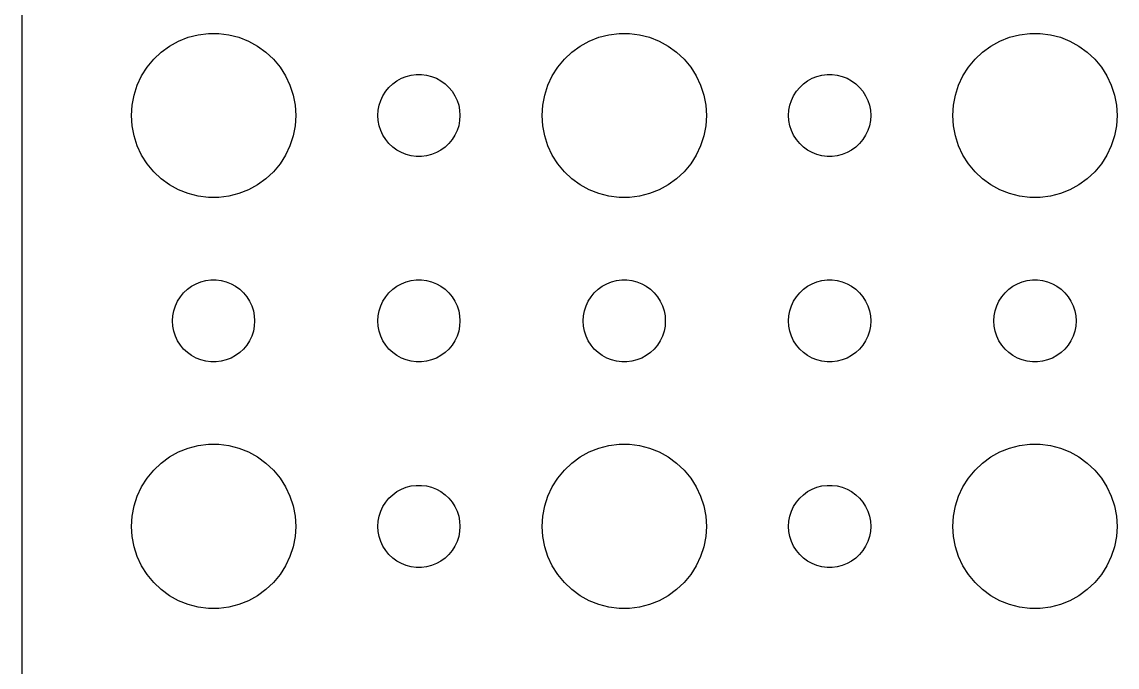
# Model space of a CAD drawing. Header units: metres. Extents: x -82 to 82, y -82 to 82.
# Drawn here: x -82 to -42, y 39.86 to 63.42 of the extents above; entities that cross this region are included whole.
import ezdxf

# ---------------------------------------------------------------- set-up
doc = ezdxf.new("R2010")
doc.units = ezdxf.units.M

msp = doc.modelspace()

# ---------------------------------------------------------------- linework, layer by layer
for p, q in [((-82, 77), (-82, -77)), ((-76.2773, 62.7145), (-75.927, 62.8532)), ((-75.927, 62.8532), (-75.5621, 62.9469)), ((-75.5621, 62.9469), (-75.1884, 62.9941)), ((-75.1884, 62.9941), (-74.8116, 62.9941)), ((-74.8116, 62.9941), (-74.4379, 62.9469)), ((-74.4379, 62.9469), (-74.073, 62.8532)), ((-74.073, 62.8532), (-73.7227, 62.7145)), ((-61.2773, 62.7145), (-60.927, 62.8532)), ((-60.927, 62.8532), (-60.5621, 62.9469)), ((-60.5621, 62.9469), (-60.1884, 62.9941)), ((-60.1884, 62.9941), (-59.8116, 62.9941)), ((-59.8116, 62.9941), (-59.4379, 62.9469)), ((-59.4379, 62.9469), (-59.0729, 62.8532)), ((-59.0729, 62.8532), (-58.7227, 62.7145)), ((-46.2773, 62.7145), (-45.927, 62.8532)), ((-45.927, 62.8532), (-45.5621, 62.9469)), ((-45.5621, 62.9469), (-45.1884, 62.9941)), ((-45.1884, 62.9941), (-44.8116, 62.9941)), ((-44.8116, 62.9941), (-44.4379, 62.9469)), ((-44.4379, 62.9469), (-44.0729, 62.8532)), ((-44.0729, 62.8532), (-43.7227, 62.7145)), ((-76.9123, 62.3115), (-76.6075, 62.533)), ((-76.6075, 62.533), (-76.2773, 62.7145)), ((-73.7227, 62.7145), (-73.3925, 62.533)), ((-73.3925, 62.533), (-73.0877, 62.3115)), ((-61.9123, 62.3115), (-61.6075, 62.533)), ((-61.6075, 62.533), (-61.2773, 62.7145)), ((-58.7227, 62.7145), (-58.3925, 62.533)), ((-58.3925, 62.533), (-58.0877, 62.3115)), ((-46.9123, 62.3115), (-46.6075, 62.533)), ((-46.6075, 62.533), (-46.2773, 62.7145)), ((-43.7227, 62.7145), (-43.3925, 62.533)), ((-43.3925, 62.533), (-43.0877, 62.3115)), ((-77.427, 61.7634), (-77.1869, 62.0536)), ((-77.1869, 62.0536), (-76.9123, 62.3115)), ((-73.0877, 62.3115), (-72.8131, 62.0536)), ((-72.8131, 62.0536), (-72.573, 61.7634)), ((-62.427, 61.7634), (-62.1869, 62.0536)), ((-62.1869, 62.0536), (-61.9123, 62.3115)), ((-58.0877, 62.3115), (-57.8131, 62.0536)), ((-57.8131, 62.0536), (-57.5729, 61.7634)), ((-47.427, 61.7634), (-47.1869, 62.0536)), ((-47.1869, 62.0536), (-46.9123, 62.3115)), ((-43.0877, 62.3115), (-42.8131, 62.0536)), ((-42.8131, 62.0536), (-42.5729, 61.7634)), ((-77.6289, 61.4453), (-77.427, 61.7634)), ((-72.573, 61.7634), (-72.3711, 61.4453)), ((-62.6289, 61.4453), (-62.427, 61.7634)), ((-57.5729, 61.7634), (-57.3711, 61.4453)), ((-47.6289, 61.4453), (-47.427, 61.7634)), ((-42.5729, 61.7634), (-42.3711, 61.4453)), ((-77.7893, 61.1044), (-77.6289, 61.4453)), ((-72.3711, 61.4453), (-72.2107, 61.1044)), ((-68.4561, 61.1558), (-68.3037, 61.2665)), ((-68.3037, 61.2665), (-68.1387, 61.3572)), ((-68.1387, 61.3572), (-67.9635, 61.4266)), ((-67.9635, 61.4266), (-67.7811, 61.4734)), ((-67.7811, 61.4734), (-67.5942, 61.497)), ((-67.5942, 61.497), (-67.4058, 61.497)), ((-67.4058, 61.497), (-67.2189, 61.4734)), ((-67.2189, 61.4734), (-67.0365, 61.4266)), ((-67.0365, 61.4266), (-66.8613, 61.3572)), ((-66.8613, 61.3572), (-66.6963, 61.2665)), ((-66.6963, 61.2665), (-66.5439, 61.1558)), ((-62.7893, 61.1044), (-62.6289, 61.4453)), ((-57.3711, 61.4453), (-57.2107, 61.1044)), ((-53.4561, 61.1558), (-53.3037, 61.2665)), ((-53.3037, 61.2665), (-53.1387, 61.3572)), ((-53.1387, 61.3572), (-52.9635, 61.4266)), ((-52.9635, 61.4266), (-52.7811, 61.4734)), ((-52.7811, 61.4734), (-52.5942, 61.497)), ((-52.5942, 61.497), (-52.4058, 61.497)), ((-52.4058, 61.497), (-52.2189, 61.4734)), ((-52.2189, 61.4734), (-52.0365, 61.4266)), ((-52.0365, 61.4266), (-51.8613, 61.3572)), ((-51.8613, 61.3572), (-51.6963, 61.2665)), ((-51.6963, 61.2665), (-51.5439, 61.1558)), ((-47.7893, 61.1044), (-47.6289, 61.4453)), ((-42.3711, 61.4453), (-42.2107, 61.1044)), ((-77.9057, 60.7461), (-77.7893, 61.1044)), ((-72.2107, 61.1044), (-72.0943, 60.7461)), ((-68.8145, 60.7226), (-68.7135, 60.8817)), ((-68.7135, 60.8817), (-68.5934, 61.0268)), ((-68.5934, 61.0268), (-68.4561, 61.1558)), ((-66.5439, 61.1558), (-66.4065, 61.0268)), ((-66.4065, 61.0268), (-66.2865, 60.8817)), ((-66.2865, 60.8817), (-66.1855, 60.7226)), ((-62.9057, 60.7461), (-62.7893, 61.1044)), ((-57.2107, 61.1044), (-57.0942, 60.7461)), ((-53.8145, 60.7226), (-53.7135, 60.8817)), ((-53.7135, 60.8817), (-53.5934, 61.0268)), ((-53.5934, 61.0268), (-53.4561, 61.1558)), ((-51.5439, 61.1558), (-51.4065, 61.0268)), ((-51.4065, 61.0268), (-51.2865, 60.8817)), ((-51.2865, 60.8817), (-51.1855, 60.7226)), ((-47.9057, 60.7461), (-47.7893, 61.1044)), ((-42.2107, 61.1044), (-42.0942, 60.7461)), ((-77.9763, 60.376), (-77.9057, 60.7461)), ((-72.0943, 60.7461), (-72.0237, 60.376)), ((-68.9529, 60.373), (-68.8947, 60.5522)), ((-68.8947, 60.5522), (-68.8145, 60.7226)), ((-66.1855, 60.7226), (-66.1053, 60.5522)), ((-66.1053, 60.5522), (-66.0471, 60.373)), ((-62.9763, 60.376), (-62.9057, 60.7461)), ((-57.0942, 60.7461), (-57.0237, 60.376)), ((-53.9529, 60.373), (-53.8947, 60.5522)), ((-53.8947, 60.5522), (-53.8145, 60.7226)), ((-51.1855, 60.7226), (-51.1053, 60.5522)), ((-51.1053, 60.5522), (-51.0471, 60.373)), ((-47.9763, 60.376), (-47.9057, 60.7461)), ((-42.0942, 60.7461), (-42.0237, 60.376)), ((-78, 60), (-77.9763, 60.376)), ((-77.9763, 59.624), (-78, 60)), ((-72.0237, 60.376), (-72, 60)), ((-72, 60), (-72.0237, 59.624)), ((-69, 60), (-68.9882, 60.188)), ((-68.9882, 59.812), (-69, 60)), ((-68.9882, 60.188), (-68.9529, 60.373)), ((-66.0471, 60.373), (-66.0118, 60.188)), ((-66.0118, 60.188), (-66, 60)), ((-66, 60), (-66.0118, 59.812)), ((-63, 60), (-62.9763, 60.376)), ((-62.9763, 59.624), (-63, 60)), ((-57.0237, 60.376), (-57, 60)), ((-57, 60), (-57.0237, 59.624)), ((-54, 60), (-53.9882, 60.188)), ((-53.9882, 59.812), (-54, 60)), ((-53.9882, 60.188), (-53.9529, 60.373)), ((-51.0471, 60.373), (-51.0118, 60.188)), ((-51.0118, 60.188), (-51, 60)), ((-51, 60), (-51.0118, 59.812)), ((-48, 60), (-47.9763, 60.376)), ((-47.9763, 59.624), (-48, 60)), ((-42.0237, 60.376), (-42, 60)), ((-42, 60), (-42.0237, 59.624)), ((-77.9057, 59.2539), (-77.9763, 59.624)), ((-72.0237, 59.624), (-72.0943, 59.2539)), ((-68.9529, 59.627), (-68.9882, 59.812)), ((-68.8947, 59.4478), (-68.9529, 59.627)), ((-66.0471, 59.627), (-66.1053, 59.4478)), ((-66.0118, 59.812), (-66.0471, 59.627)), ((-62.9057, 59.2539), (-62.9763, 59.624)), ((-57.0237, 59.624), (-57.0942, 59.2539)), ((-53.9529, 59.627), (-53.9882, 59.812)), ((-53.8947, 59.4478), (-53.9529, 59.627)), ((-51.0471, 59.627), (-51.1053, 59.4478)), ((-51.0118, 59.812), (-51.0471, 59.627)), ((-47.9057, 59.2539), (-47.9763, 59.624)), ((-42.0237, 59.624), (-42.0942, 59.2539)), ((-77.7893, 58.8956), (-77.9057, 59.2539)), ((-72.0943, 59.2539), (-72.2107, 58.8956)), ((-68.8145, 59.2774), (-68.8947, 59.4478)), ((-68.7135, 59.1183), (-68.8145, 59.2774)), ((-66.1855, 59.2774), (-66.2865, 59.1183)), ((-66.1053, 59.4478), (-66.1855, 59.2774)), ((-62.7893, 58.8956), (-62.9057, 59.2539)), ((-57.0942, 59.2539), (-57.2107, 58.8956)), ((-53.8145, 59.2774), (-53.8947, 59.4478)), ((-53.7135, 59.1183), (-53.8145, 59.2774)), ((-51.1855, 59.2774), (-51.2865, 59.1183)), ((-51.1053, 59.4478), (-51.1855, 59.2774)), ((-47.7893, 58.8956), (-47.9057, 59.2539)), ((-42.0942, 59.2539), (-42.2107, 58.8956)), ((-77.6289, 58.5547), (-77.7893, 58.8956)), ((-72.2107, 58.8956), (-72.3711, 58.5547)), ((-68.5934, 58.9732), (-68.7135, 59.1183)), ((-68.4561, 58.8442), (-68.5934, 58.9732)), ((-68.3037, 58.7335), (-68.4561, 58.8442)), ((-66.5439, 58.8442), (-66.6963, 58.7335)), ((-66.4065, 58.9732), (-66.5439, 58.8442)), ((-66.2865, 59.1183), (-66.4065, 58.9732)), ((-62.6289, 58.5547), (-62.7893, 58.8956)), ((-57.2107, 58.8956), (-57.3711, 58.5547)), ((-53.5934, 58.9732), (-53.7135, 59.1183)), ((-53.4561, 58.8442), (-53.5934, 58.9732)), ((-53.3037, 58.7335), (-53.4561, 58.8442)), ((-51.5439, 58.8442), (-51.6963, 58.7335)), ((-51.4065, 58.9732), (-51.5439, 58.8442)), ((-51.2865, 59.1183), (-51.4065, 58.9732)), ((-47.6289, 58.5547), (-47.7893, 58.8956)), ((-42.2107, 58.8956), (-42.3711, 58.5547)), ((-77.427, 58.2366), (-77.6289, 58.5547)), ((-72.3711, 58.5547), (-72.573, 58.2366)), ((-68.1387, 58.6428), (-68.3037, 58.7335)), ((-67.9635, 58.5734), (-68.1387, 58.6428)), ((-67.7811, 58.5266), (-67.9635, 58.5734)), ((-67.5942, 58.503), (-67.7811, 58.5266)), ((-67.4058, 58.503), (-67.5942, 58.503)), ((-67.2189, 58.5266), (-67.4058, 58.503)), ((-67.0365, 58.5734), (-67.2189, 58.5266)), ((-66.8613, 58.6428), (-67.0365, 58.5734)), ((-66.6963, 58.7335), (-66.8613, 58.6428)), ((-62.427, 58.2366), (-62.6289, 58.5547)), ((-57.3711, 58.5547), (-57.5729, 58.2366)), ((-53.1387, 58.6428), (-53.3037, 58.7335)), ((-52.9635, 58.5734), (-53.1387, 58.6428)), ((-52.7811, 58.5266), (-52.9635, 58.5734)), ((-52.5942, 58.503), (-52.7811, 58.5266)), ((-52.4058, 58.503), (-52.5942, 58.503)), ((-52.2189, 58.5266), (-52.4058, 58.503)), ((-52.0365, 58.5734), (-52.2189, 58.5266)), ((-51.8613, 58.6428), (-52.0365, 58.5734)), ((-51.6963, 58.7335), (-51.8613, 58.6428)), ((-47.427, 58.2366), (-47.6289, 58.5547)), ((-42.3711, 58.5547), (-42.5729, 58.2366)), ((-77.1869, 57.9464), (-77.427, 58.2366)), ((-72.573, 58.2366), (-72.8131, 57.9464)), ((-62.1869, 57.9464), (-62.427, 58.2366)), ((-57.5729, 58.2366), (-57.8131, 57.9464)), ((-47.1869, 57.9464), (-47.427, 58.2366)), ((-42.5729, 58.2366), (-42.8131, 57.9464)), ((-76.9123, 57.6885), (-77.1869, 57.9464)), ((-76.6075, 57.467), (-76.9123, 57.6885)), ((-73.0877, 57.6885), (-73.3925, 57.467)), ((-72.8131, 57.9464), (-73.0877, 57.6885)), ((-61.9123, 57.6885), (-62.1869, 57.9464)), ((-61.6075, 57.467), (-61.9123, 57.6885)), ((-58.0877, 57.6885), (-58.3925, 57.467)), ((-57.8131, 57.9464), (-58.0877, 57.6885)), ((-46.9123, 57.6885), (-47.1869, 57.9464)), ((-46.6075, 57.467), (-46.9123, 57.6885)), ((-43.0877, 57.6885), (-43.3925, 57.467)), ((-42.8131, 57.9464), (-43.0877, 57.6885)), ((-76.2773, 57.2855), (-76.6075, 57.467)), ((-75.927, 57.1468), (-76.2773, 57.2855)), ((-73.7227, 57.2855), (-74.073, 57.1468)), ((-73.3925, 57.467), (-73.7227, 57.2855)), ((-61.2773, 57.2855), (-61.6075, 57.467)), ((-60.927, 57.1468), (-61.2773, 57.2855)), ((-58.7227, 57.2855), (-59.0729, 57.1468)), ((-58.3925, 57.467), (-58.7227, 57.2855)), ((-46.2773, 57.2855), (-46.6075, 57.467)), ((-45.927, 57.1468), (-46.2773, 57.2855)), ((-43.7227, 57.2855), (-44.0729, 57.1468)), ((-43.3925, 57.467), (-43.7227, 57.2855)), ((-75.5621, 57.0531), (-75.927, 57.1468)), ((-75.1884, 57.0059), (-75.5621, 57.0531)), ((-74.8116, 57.0059), (-75.1884, 57.0059)), ((-74.4379, 57.0531), (-74.8116, 57.0059)), ((-74.073, 57.1468), (-74.4379, 57.0531)), ((-60.5621, 57.0531), (-60.927, 57.1468)), ((-60.1884, 57.0059), (-60.5621, 57.0531)), ((-59.8116, 57.0059), (-60.1884, 57.0059)), ((-59.4379, 57.0531), (-59.8116, 57.0059)), ((-59.0729, 57.1468), (-59.4379, 57.0531)), ((-45.5621, 57.0531), (-45.927, 57.1468)), ((-45.1884, 57.0059), (-45.5621, 57.0531)), ((-44.8116, 57.0059), (-45.1884, 57.0059)), ((-44.4379, 57.0531), (-44.8116, 57.0059)), ((-44.0729, 57.1468), (-44.4379, 57.0531)), ((-76.0934, 53.5268), (-75.9561, 53.6558)), ((-75.9561, 53.6558), (-75.8037, 53.7665)), ((-75.8037, 53.7665), (-75.6387, 53.8572)), ((-75.6387, 53.8572), (-75.4635, 53.9266)), ((-75.4635, 53.9266), (-75.2811, 53.9734)), ((-75.2811, 53.9734), (-75.0942, 53.997)), ((-75.0942, 53.997), (-74.9058, 53.997)), ((-74.9058, 53.997), (-74.7189, 53.9734)), ((-74.7189, 53.9734), (-74.5365, 53.9266)), ((-74.5365, 53.9266), (-74.3613, 53.8572)), ((-74.3613, 53.8572), (-74.1963, 53.7665)), ((-74.1963, 53.7665), (-74.0439, 53.6558)), ((-74.0439, 53.6558), (-73.9065, 53.5268)), ((-68.5934, 53.5268), (-68.4561, 53.6558)), ((-68.4561, 53.6558), (-68.3037, 53.7665)), ((-68.3037, 53.7665), (-68.1387, 53.8572)), ((-68.1387, 53.8572), (-67.9635, 53.9266)), ((-67.9635, 53.9266), (-67.7811, 53.9734)), ((-67.7811, 53.9734), (-67.5942, 53.997)), ((-67.5942, 53.997), (-67.4058, 53.997)), ((-67.4058, 53.997), (-67.2189, 53.9734)), ((-67.2189, 53.9734), (-67.0365, 53.9266)), ((-67.0365, 53.9266), (-66.8613, 53.8572)), ((-66.8613, 53.8572), (-66.6963, 53.7665)), ((-66.6963, 53.7665), (-66.5439, 53.6558)), ((-66.5439, 53.6558), (-66.4065, 53.5268)), ((-61.0934, 53.5268), (-60.9561, 53.6558)), ((-60.9561, 53.6558), (-60.8037, 53.7665)), ((-60.8037, 53.7665), (-60.6387, 53.8572)), ((-60.6387, 53.8572), (-60.4635, 53.9266)), ((-60.4635, 53.9266), (-60.2811, 53.9734)), ((-60.2811, 53.9734), (-60.0942, 53.997)), ((-60.0942, 53.997), (-59.9058, 53.997)), ((-59.9058, 53.997), (-59.7189, 53.9734)), ((-59.7189, 53.9734), (-59.5365, 53.9266)), ((-59.5365, 53.9266), (-59.3613, 53.8572)), ((-59.3613, 53.8572), (-59.1963, 53.7665)), ((-59.1963, 53.7665), (-59.0439, 53.6558)), ((-59.0439, 53.6558), (-58.9065, 53.5268)), ((-53.5934, 53.5268), (-53.4561, 53.6558)), ((-53.4561, 53.6558), (-53.3037, 53.7665)), ((-53.3037, 53.7665), (-53.1387, 53.8572)), ((-53.1387, 53.8572), (-52.9635, 53.9266)), ((-52.9635, 53.9266), (-52.7811, 53.9734)), ((-52.7811, 53.9734), (-52.5942, 53.997)), ((-52.5942, 53.997), (-52.4058, 53.997)), ((-52.4058, 53.997), (-52.2189, 53.9734)), ((-52.2189, 53.9734), (-52.0365, 53.9266)), ((-52.0365, 53.9266), (-51.8613, 53.8572)), ((-51.8613, 53.8572), (-51.6963, 53.7665)), ((-51.6963, 53.7665), (-51.5439, 53.6558)), ((-51.5439, 53.6558), (-51.4065, 53.5268)), ((-46.0934, 53.5268), (-45.9561, 53.6558)), ((-45.9561, 53.6558), (-45.8037, 53.7665)), ((-45.8037, 53.7665), (-45.6387, 53.8572)), ((-45.6387, 53.8572), (-45.4635, 53.9266)), ((-45.4635, 53.9266), (-45.2811, 53.9734)), ((-45.2811, 53.9734), (-45.0942, 53.997)), ((-45.0942, 53.997), (-44.9058, 53.997)), ((-44.9058, 53.997), (-44.7189, 53.9734)), ((-44.7189, 53.9734), (-44.5365, 53.9266)), ((-44.5365, 53.9266), (-44.3613, 53.8572)), ((-44.3613, 53.8572), (-44.1963, 53.7665)), ((-44.1963, 53.7665), (-44.0439, 53.6558)), ((-44.0439, 53.6558), (-43.9065, 53.5268)), ((-76.3947, 53.0522), (-76.3145, 53.2226)), ((-76.3145, 53.2226), (-76.2135, 53.3817)), ((-76.2135, 53.3817), (-76.0934, 53.5268)), ((-73.9065, 53.5268), (-73.7865, 53.3817)), ((-73.7865, 53.3817), (-73.6855, 53.2226)), ((-73.6855, 53.2226), (-73.6053, 53.0522)), ((-68.8947, 53.0522), (-68.8145, 53.2226)), ((-68.8145, 53.2226), (-68.7135, 53.3817)), ((-68.7135, 53.3817), (-68.5934, 53.5268)), ((-66.4065, 53.5268), (-66.2865, 53.3817)), ((-66.2865, 53.3817), (-66.1855, 53.2226)), ((-66.1855, 53.2226), (-66.1053, 53.0522)), ((-61.3947, 53.0522), (-61.3145, 53.2226)), ((-61.3145, 53.2226), (-61.2135, 53.3817)), ((-61.2135, 53.3817), (-61.0934, 53.5268)), ((-58.9065, 53.5268), (-58.7865, 53.3817)), ((-58.7865, 53.3817), (-58.6855, 53.2226)), ((-58.6855, 53.2226), (-58.6053, 53.0522)), ((-53.8947, 53.0522), (-53.8145, 53.2226)), ((-53.8145, 53.2226), (-53.7135, 53.3817)), ((-53.7135, 53.3817), (-53.5934, 53.5268)), ((-51.4065, 53.5268), (-51.2865, 53.3817)), ((-51.2865, 53.3817), (-51.1855, 53.2226)), ((-51.1855, 53.2226), (-51.1053, 53.0522)), ((-46.3947, 53.0522), (-46.3145, 53.2226)), ((-46.3145, 53.2226), (-46.2135, 53.3817)), ((-46.2135, 53.3817), (-46.0934, 53.5268)), ((-43.9065, 53.5268), (-43.7865, 53.3817)), ((-43.7865, 53.3817), (-43.6855, 53.2226)), ((-43.6855, 53.2226), (-43.6053, 53.0522)), ((-76.4882, 52.688), (-76.4529, 52.873)), ((-76.4529, 52.873), (-76.3947, 53.0522)), ((-73.6053, 53.0522), (-73.5471, 52.873)), ((-73.5471, 52.873), (-73.5118, 52.688)), ((-68.9882, 52.688), (-68.9529, 52.873)), ((-68.9529, 52.873), (-68.8947, 53.0522)), ((-66.1053, 53.0522), (-66.0471, 52.873)), ((-66.0471, 52.873), (-66.0118, 52.688)), ((-61.4882, 52.688), (-61.4529, 52.873)), ((-61.4529, 52.873), (-61.3947, 53.0522)), ((-58.6053, 53.0522), (-58.5471, 52.873)), ((-58.5471, 52.873), (-58.5118, 52.688)), ((-53.9882, 52.688), (-53.9529, 52.873)), ((-53.9529, 52.873), (-53.8947, 53.0522)), ((-51.1053, 53.0522), (-51.0471, 52.873)), ((-51.0471, 52.873), (-51.0118, 52.688)), ((-46.4882, 52.688), (-46.4529, 52.873)), ((-46.4529, 52.873), (-46.3947, 53.0522)), ((-43.6053, 53.0522), (-43.5471, 52.873)), ((-43.5471, 52.873), (-43.5118, 52.688)), ((-76.5, 52.5), (-76.4882, 52.688)), ((-76.4882, 52.312), (-76.5, 52.5)), ((-73.5118, 52.688), (-73.5, 52.5)), ((-73.5, 52.5), (-73.5118, 52.312)), ((-69, 52.5), (-68.9882, 52.688)), ((-68.9882, 52.312), (-69, 52.5)), ((-66.0118, 52.688), (-66, 52.5)), ((-66, 52.5), (-66.0118, 52.312)), ((-61.5, 52.5), (-61.4882, 52.688)), ((-61.4882, 52.312), (-61.5, 52.5)), ((-58.5118, 52.688), (-58.5, 52.5)), ((-58.5, 52.5), (-58.5118, 52.312)), ((-54, 52.5), (-53.9882, 52.688)), ((-53.9882, 52.312), (-54, 52.5)), ((-51.0118, 52.688), (-51, 52.5)), ((-51, 52.5), (-51.0118, 52.312)), ((-46.5, 52.5), (-46.4882, 52.688)), ((-46.4882, 52.312), (-46.5, 52.5)), ((-43.5118, 52.688), (-43.5, 52.5)), ((-43.5, 52.5), (-43.5118, 52.312)), ((-76.4529, 52.127), (-76.4882, 52.312)), ((-76.3947, 51.9478), (-76.4529, 52.127)), ((-73.5471, 52.127), (-73.6053, 51.9478)), ((-73.5118, 52.312), (-73.5471, 52.127)), ((-68.9529, 52.127), (-68.9882, 52.312)), ((-68.8947, 51.9478), (-68.9529, 52.127)), ((-66.0471, 52.127), (-66.1053, 51.9478)), ((-66.0118, 52.312), (-66.0471, 52.127)), ((-61.4529, 52.127), (-61.4882, 52.312)), ((-61.3947, 51.9478), (-61.4529, 52.127)), ((-58.5471, 52.127), (-58.6053, 51.9478)), ((-58.5118, 52.312), (-58.5471, 52.127)), ((-53.9529, 52.127), (-53.9882, 52.312)), ((-53.8947, 51.9478), (-53.9529, 52.127)), ((-51.0471, 52.127), (-51.1053, 51.9478)), ((-51.0118, 52.312), (-51.0471, 52.127)), ((-46.4529, 52.127), (-46.4882, 52.312)), ((-46.3947, 51.9478), (-46.4529, 52.127)), ((-43.5471, 52.127), (-43.6053, 51.9478)), ((-43.5118, 52.312), (-43.5471, 52.127)), ((-76.3145, 51.7774), (-76.3947, 51.9478)), ((-76.2135, 51.6183), (-76.3145, 51.7774)), ((-76.0934, 51.4732), (-76.2135, 51.6183)), ((-73.7865, 51.6183), (-73.9065, 51.4732)), ((-73.6855, 51.7774), (-73.7865, 51.6183)), ((-73.6053, 51.9478), (-73.6855, 51.7774)), ((-68.8145, 51.7774), (-68.8947, 51.9478)), ((-68.7135, 51.6183), (-68.8145, 51.7774)), ((-68.5934, 51.4732), (-68.7135, 51.6183)), ((-66.2865, 51.6183), (-66.4065, 51.4732)), ((-66.1855, 51.7774), (-66.2865, 51.6183)), ((-66.1053, 51.9478), (-66.1855, 51.7774)), ((-61.3145, 51.7774), (-61.3947, 51.9478)), ((-61.2135, 51.6183), (-61.3145, 51.7774)), ((-61.0934, 51.4732), (-61.2135, 51.6183)), ((-58.7865, 51.6183), (-58.9065, 51.4732)), ((-58.6855, 51.7774), (-58.7865, 51.6183)), ((-58.6053, 51.9478), (-58.6855, 51.7774)), ((-53.8145, 51.7774), (-53.8947, 51.9478)), ((-53.7135, 51.6183), (-53.8145, 51.7774)), ((-53.5934, 51.4732), (-53.7135, 51.6183)), ((-51.2865, 51.6183), (-51.4065, 51.4732)), ((-51.1855, 51.7774), (-51.2865, 51.6183)), ((-51.1053, 51.9478), (-51.1855, 51.7774)), ((-46.3145, 51.7774), (-46.3947, 51.9478)), ((-46.2135, 51.6183), (-46.3145, 51.7774)), ((-46.0934, 51.4732), (-46.2135, 51.6183)), ((-43.7865, 51.6183), (-43.9065, 51.4732)), ((-43.6855, 51.7774), (-43.7865, 51.6183)), ((-43.6053, 51.9478), (-43.6855, 51.7774)), ((-75.9561, 51.3442), (-76.0934, 51.4732)), ((-75.8037, 51.2335), (-75.9561, 51.3442)), ((-75.6387, 51.1428), (-75.8037, 51.2335)), ((-74.1963, 51.2335), (-74.3613, 51.1428)), ((-74.0439, 51.3442), (-74.1963, 51.2335)), ((-73.9065, 51.4732), (-74.0439, 51.3442)), ((-68.4561, 51.3442), (-68.5934, 51.4732)), ((-68.3037, 51.2335), (-68.4561, 51.3442)), ((-68.1387, 51.1428), (-68.3037, 51.2335)), ((-66.6963, 51.2335), (-66.8613, 51.1428)), ((-66.5439, 51.3442), (-66.6963, 51.2335)), ((-66.4065, 51.4732), (-66.5439, 51.3442)), ((-60.9561, 51.3442), (-61.0934, 51.4732)), ((-60.8037, 51.2335), (-60.9561, 51.3442)), ((-60.6387, 51.1428), (-60.8037, 51.2335)), ((-59.1963, 51.2335), (-59.3613, 51.1428)), ((-59.0439, 51.3442), (-59.1963, 51.2335)), ((-58.9065, 51.4732), (-59.0439, 51.3442)), ((-53.4561, 51.3442), (-53.5934, 51.4732)), ((-53.3037, 51.2335), (-53.4561, 51.3442)), ((-53.1387, 51.1428), (-53.3037, 51.2335)), ((-51.6963, 51.2335), (-51.8613, 51.1428)), ((-51.5439, 51.3442), (-51.6963, 51.2335)), ((-51.4065, 51.4732), (-51.5439, 51.3442)), ((-45.9561, 51.3442), (-46.0934, 51.4732)), ((-45.8037, 51.2335), (-45.9561, 51.3442)), ((-45.6387, 51.1428), (-45.8037, 51.2335)), ((-44.1963, 51.2335), (-44.3613, 51.1428)), ((-44.0439, 51.3442), (-44.1963, 51.2335)), ((-43.9065, 51.4732), (-44.0439, 51.3442)), ((-75.4635, 51.0734), (-75.6387, 51.1428)), ((-75.2811, 51.0266), (-75.4635, 51.0734)), ((-75.0942, 51.003), (-75.2811, 51.0266)), ((-74.9058, 51.003), (-75.0942, 51.003)), ((-74.7189, 51.0266), (-74.9058, 51.003)), ((-74.5365, 51.0734), (-74.7189, 51.0266)), ((-74.3613, 51.1428), (-74.5365, 51.0734)), ((-67.9635, 51.0734), (-68.1387, 51.1428)), ((-67.7811, 51.0266), (-67.9635, 51.0734)), ((-67.5942, 51.003), (-67.7811, 51.0266)), ((-67.4058, 51.003), (-67.5942, 51.003)), ((-67.2189, 51.0266), (-67.4058, 51.003)), ((-67.0365, 51.0734), (-67.2189, 51.0266)), ((-66.8613, 51.1428), (-67.0365, 51.0734)), ((-60.4635, 51.0734), (-60.6387, 51.1428)), ((-60.2811, 51.0266), (-60.4635, 51.0734)), ((-60.0942, 51.003), (-60.2811, 51.0266)), ((-59.9058, 51.003), (-60.0942, 51.003)), ((-59.7189, 51.0266), (-59.9058, 51.003)), ((-59.5365, 51.0734), (-59.7189, 51.0266)), ((-59.3613, 51.1428), (-59.5365, 51.0734)), ((-52.9635, 51.0734), (-53.1387, 51.1428)), ((-52.7811, 51.0266), (-52.9635, 51.0734)), ((-52.5942, 51.003), (-52.7811, 51.0266)), ((-52.4058, 51.003), (-52.5942, 51.003)), ((-52.2189, 51.0266), (-52.4058, 51.003)), ((-52.0365, 51.0734), (-52.2189, 51.0266)), ((-51.8613, 51.1428), (-52.0365, 51.0734)), ((-45.4635, 51.0734), (-45.6387, 51.1428)), ((-45.2811, 51.0266), (-45.4635, 51.0734)), ((-45.0942, 51.003), (-45.2811, 51.0266)), ((-44.9058, 51.003), (-45.0942, 51.003)), ((-44.7189, 51.0266), (-44.9058, 51.003)), ((-44.5365, 51.0734), (-44.7189, 51.0266)), ((-44.3613, 51.1428), (-44.5365, 51.0734)), ((-76.6075, 47.533), (-76.2773, 47.7145)), ((-76.2773, 47.7145), (-75.927, 47.8532)), ((-75.927, 47.8532), (-75.5621, 47.9469)), ((-75.5621, 47.9469), (-75.1884, 47.9941)), ((-75.1884, 47.9941), (-74.8116, 47.9941)), ((-74.8116, 47.9941), (-74.4379, 47.9469)), ((-74.4379, 47.9469), (-74.073, 47.8532)), ((-74.073, 47.8532), (-73.7227, 47.7145)), ((-73.7227, 47.7145), (-73.3925, 47.533)), ((-61.6075, 47.533), (-61.2773, 47.7145)), ((-61.2773, 47.7145), (-60.927, 47.8532)), ((-60.927, 47.8532), (-60.5621, 47.9469)), ((-60.5621, 47.9469), (-60.1884, 47.9941)), ((-60.1884, 47.9941), (-59.8116, 47.9941)), ((-59.8116, 47.9941), (-59.4379, 47.9469)), ((-59.4379, 47.9469), (-59.0729, 47.8532)), ((-59.0729, 47.8532), (-58.7227, 47.7145)), ((-58.7227, 47.7145), (-58.3925, 47.533)), ((-46.6075, 47.533), (-46.2773, 47.7145)), ((-46.2773, 47.7145), (-45.927, 47.8532)), ((-45.927, 47.8532), (-45.5621, 47.9469)), ((-45.5621, 47.9469), (-45.1884, 47.9941)), ((-45.1884, 47.9941), (-44.8116, 47.9941)), ((-44.8116, 47.9941), (-44.4379, 47.9469)), ((-44.4379, 47.9469), (-44.0729, 47.8532)), ((-44.0729, 47.8532), (-43.7227, 47.7145)), ((-43.7227, 47.7145), (-43.3925, 47.533)), ((-77.1869, 47.0536), (-76.9123, 47.3115)), ((-76.9123, 47.3115), (-76.6075, 47.533)), ((-73.3925, 47.533), (-73.0877, 47.3115)), ((-73.0877, 47.3115), (-72.8131, 47.0536)), ((-62.1869, 47.0536), (-61.9123, 47.3115)), ((-61.9123, 47.3115), (-61.6075, 47.533)), ((-58.3925, 47.533), (-58.0877, 47.3115)), ((-58.0877, 47.3115), (-57.8131, 47.0536)), ((-47.1869, 47.0536), (-46.9123, 47.3115)), ((-46.9123, 47.3115), (-46.6075, 47.533)), ((-43.3925, 47.533), (-43.0877, 47.3115)), ((-43.0877, 47.3115), (-42.8131, 47.0536)), ((-77.427, 46.7634), (-77.1869, 47.0536)), ((-72.8131, 47.0536), (-72.573, 46.7634)), ((-62.427, 46.7634), (-62.1869, 47.0536)), ((-57.8131, 47.0536), (-57.5729, 46.7634)), ((-47.427, 46.7634), (-47.1869, 47.0536)), ((-42.8131, 47.0536), (-42.5729, 46.7634)), ((-77.7893, 46.1044), (-77.6289, 46.4453)), ((-77.6289, 46.4453), (-77.427, 46.7634)), ((-72.573, 46.7634), (-72.3711, 46.4453)), ((-72.3711, 46.4453), (-72.2107, 46.1044)), ((-68.1387, 46.3572), (-67.9635, 46.4266)), ((-67.9635, 46.4266), (-67.7811, 46.4734)), ((-67.7811, 46.4734), (-67.5942, 46.497)), ((-67.5942, 46.497), (-67.4058, 46.497)), ((-67.4058, 46.497), (-67.2189, 46.4734)), ((-67.2189, 46.4734), (-67.0365, 46.4266)), ((-67.0365, 46.4266), (-66.8613, 46.3572)), ((-62.7893, 46.1044), (-62.6289, 46.4453)), ((-62.6289, 46.4453), (-62.427, 46.7634)), ((-57.5729, 46.7634), (-57.3711, 46.4453)), ((-57.3711, 46.4453), (-57.2107, 46.1044)), ((-53.1387, 46.3572), (-52.9635, 46.4266)), ((-52.9635, 46.4266), (-52.7811, 46.4734)), ((-52.7811, 46.4734), (-52.5942, 46.497)), ((-52.5942, 46.497), (-52.4058, 46.497)), ((-52.4058, 46.497), (-52.2189, 46.4734)), ((-52.2189, 46.4734), (-52.0365, 46.4266)), ((-52.0365, 46.4266), (-51.8613, 46.3572)), ((-47.7893, 46.1044), (-47.6289, 46.4453)), ((-47.6289, 46.4453), (-47.427, 46.7634)), ((-42.5729, 46.7634), (-42.3711, 46.4453)), ((-42.3711, 46.4453), (-42.2107, 46.1044)), ((-77.9057, 45.7461), (-77.7893, 46.1044)), ((-72.2107, 46.1044), (-72.0943, 45.7461)), ((-68.7135, 45.8817), (-68.5934, 46.0268)), ((-68.5934, 46.0268), (-68.4561, 46.1558)), ((-68.4561, 46.1558), (-68.3037, 46.2665)), ((-68.3037, 46.2665), (-68.1387, 46.3572)), ((-66.8613, 46.3572), (-66.6963, 46.2665)), ((-66.6963, 46.2665), (-66.5439, 46.1558)), ((-66.5439, 46.1558), (-66.4065, 46.0268)), ((-66.4065, 46.0268), (-66.2865, 45.8817)), ((-62.9057, 45.7461), (-62.7893, 46.1044)), ((-57.2107, 46.1044), (-57.0942, 45.7461)), ((-53.7135, 45.8817), (-53.5934, 46.0268)), ((-53.5934, 46.0268), (-53.4561, 46.1558)), ((-53.4561, 46.1558), (-53.3037, 46.2665)), ((-53.3037, 46.2665), (-53.1387, 46.3572)), ((-51.8613, 46.3572), (-51.6963, 46.2665)), ((-51.6963, 46.2665), (-51.5439, 46.1558)), ((-51.5439, 46.1558), (-51.4065, 46.0268)), ((-51.4065, 46.0268), (-51.2865, 45.8817)), ((-47.9057, 45.7461), (-47.7893, 46.1044)), ((-42.2107, 46.1044), (-42.0942, 45.7461)), ((-77.9763, 45.376), (-77.9057, 45.7461)), ((-72.0943, 45.7461), (-72.0237, 45.376)), ((-68.8947, 45.5522), (-68.8145, 45.7226)), ((-68.8145, 45.7226), (-68.7135, 45.8817)), ((-66.2865, 45.8817), (-66.1855, 45.7226)), ((-66.1855, 45.7226), (-66.1053, 45.5522)), ((-62.9763, 45.376), (-62.9057, 45.7461)), ((-57.0942, 45.7461), (-57.0237, 45.376)), ((-53.8947, 45.5522), (-53.8145, 45.7226)), ((-53.8145, 45.7226), (-53.7135, 45.8817)), ((-51.2865, 45.8817), (-51.1855, 45.7226)), ((-51.1855, 45.7226), (-51.1053, 45.5522)), ((-47.9763, 45.376), (-47.9057, 45.7461)), ((-42.0942, 45.7461), (-42.0237, 45.376)), ((-78, 45), (-77.9763, 45.376)), ((-72.0237, 45.376), (-72, 45)), ((-68.9882, 45.188), (-68.9529, 45.373)), ((-68.9529, 45.373), (-68.8947, 45.5522)), ((-66.1053, 45.5522), (-66.0471, 45.373)), ((-66.0471, 45.373), (-66.0118, 45.188)), ((-63, 45), (-62.9763, 45.376)), ((-57.0237, 45.376), (-57, 45)), ((-53.9882, 45.188), (-53.9529, 45.373)), ((-53.9529, 45.373), (-53.8947, 45.5522)), ((-51.1053, 45.5522), (-51.0471, 45.373)), ((-51.0471, 45.373), (-51.0118, 45.188)), ((-48, 45), (-47.9763, 45.376)), ((-42.0237, 45.376), (-42, 45)), ((-77.9763, 44.624), (-78, 45)), ((-72, 45), (-72.0237, 44.624)), ((-69, 45), (-68.9882, 45.188)), ((-68.9882, 44.812), (-69, 45)), ((-68.9529, 44.627), (-68.9882, 44.812)), ((-66.0118, 44.812), (-66.0471, 44.627)), ((-66.0118, 45.188), (-66, 45)), ((-66, 45), (-66.0118, 44.812)), ((-62.9763, 44.624), (-63, 45)), ((-57, 45), (-57.0237, 44.624)), ((-54, 45), (-53.9882, 45.188)), ((-53.9882, 44.812), (-54, 45)), ((-53.9529, 44.627), (-53.9882, 44.812)), ((-51.0118, 44.812), (-51.0471, 44.627)), ((-51.0118, 45.188), (-51, 45)), ((-51, 45), (-51.0118, 44.812)), ((-47.9763, 44.624), (-48, 45)), ((-42, 45), (-42.0237, 44.624)), ((-77.9057, 44.2539), (-77.9763, 44.624)), ((-72.0237, 44.624), (-72.0943, 44.2539)), ((-68.8947, 44.4478), (-68.9529, 44.627)), ((-68.8145, 44.2774), (-68.8947, 44.4478)), ((-66.1053, 44.4478), (-66.1855, 44.2774)), ((-66.0471, 44.627), (-66.1053, 44.4478)), ((-62.9057, 44.2539), (-62.9763, 44.624)), ((-57.0237, 44.624), (-57.0942, 44.2539)), ((-53.8947, 44.4478), (-53.9529, 44.627)), ((-53.8145, 44.2774), (-53.8947, 44.4478)), ((-51.1053, 44.4478), (-51.1855, 44.2774)), ((-51.0471, 44.627), (-51.1053, 44.4478)), ((-47.9057, 44.2539), (-47.9763, 44.624)), ((-42.0237, 44.624), (-42.0942, 44.2539)), ((-77.7893, 43.8956), (-77.9057, 44.2539)), ((-72.0943, 44.2539), (-72.2107, 43.8956)), ((-68.7135, 44.1183), (-68.8145, 44.2774)), ((-68.5934, 43.9732), (-68.7135, 44.1183)), ((-66.2865, 44.1183), (-66.4065, 43.9732)), ((-66.1855, 44.2774), (-66.2865, 44.1183)), ((-62.7893, 43.8956), (-62.9057, 44.2539)), ((-57.0942, 44.2539), (-57.2107, 43.8956)), ((-53.7135, 44.1183), (-53.8145, 44.2774)), ((-53.5934, 43.9732), (-53.7135, 44.1183)), ((-51.2865, 44.1183), (-51.4065, 43.9732)), ((-51.1855, 44.2774), (-51.2865, 44.1183)), ((-47.7893, 43.8956), (-47.9057, 44.2539)), ((-42.0942, 44.2539), (-42.2107, 43.8956)), ((-77.6289, 43.5547), (-77.7893, 43.8956)), ((-72.2107, 43.8956), (-72.3711, 43.5547)), ((-68.4561, 43.8442), (-68.5934, 43.9732)), ((-68.3037, 43.7335), (-68.4561, 43.8442)), ((-68.1387, 43.6428), (-68.3037, 43.7335)), ((-67.9635, 43.5734), (-68.1387, 43.6428)), ((-66.8613, 43.6428), (-67.0365, 43.5734)), ((-66.6963, 43.7335), (-66.8613, 43.6428)), ((-66.5439, 43.8442), (-66.6963, 43.7335)), ((-66.4065, 43.9732), (-66.5439, 43.8442)), ((-62.6289, 43.5547), (-62.7893, 43.8956)), ((-57.2107, 43.8956), (-57.3711, 43.5547)), ((-53.4561, 43.8442), (-53.5934, 43.9732)), ((-53.3037, 43.7335), (-53.4561, 43.8442)), ((-53.1387, 43.6428), (-53.3037, 43.7335)), ((-52.9635, 43.5734), (-53.1387, 43.6428)), ((-51.8613, 43.6428), (-52.0365, 43.5734)), ((-51.6963, 43.7335), (-51.8613, 43.6428)), ((-51.5439, 43.8442), (-51.6963, 43.7335)), ((-51.4065, 43.9732), (-51.5439, 43.8442)), ((-47.6289, 43.5547), (-47.7893, 43.8956)), ((-42.2107, 43.8956), (-42.3711, 43.5547)), ((-77.427, 43.2366), (-77.6289, 43.5547)), ((-77.1869, 42.9464), (-77.427, 43.2366)), ((-72.573, 43.2366), (-72.8131, 42.9464)), ((-72.3711, 43.5547), (-72.573, 43.2366)), ((-67.7811, 43.5266), (-67.9635, 43.5734)), ((-67.5942, 43.503), (-67.7811, 43.5266)), ((-67.4058, 43.503), (-67.5942, 43.503)), ((-67.2189, 43.5266), (-67.4058, 43.503)), ((-67.0365, 43.5734), (-67.2189, 43.5266)), ((-62.427, 43.2366), (-62.6289, 43.5547)), ((-62.1869, 42.9464), (-62.427, 43.2366)), ((-57.5729, 43.2366), (-57.8131, 42.9464)), ((-57.3711, 43.5547), (-57.5729, 43.2366)), ((-52.7811, 43.5266), (-52.9635, 43.5734)), ((-52.5942, 43.503), (-52.7811, 43.5266)), ((-52.4058, 43.503), (-52.5942, 43.503)), ((-52.2189, 43.5266), (-52.4058, 43.503)), ((-52.0365, 43.5734), (-52.2189, 43.5266)), ((-47.427, 43.2366), (-47.6289, 43.5547)), ((-47.1869, 42.9464), (-47.427, 43.2366)), ((-42.5729, 43.2366), (-42.8131, 42.9464)), ((-42.3711, 43.5547), (-42.5729, 43.2366)), ((-76.9123, 42.6885), (-77.1869, 42.9464)), ((-72.8131, 42.9464), (-73.0877, 42.6885)), ((-61.9123, 42.6885), (-62.1869, 42.9464)), ((-57.8131, 42.9464), (-58.0877, 42.6885)), ((-46.9123, 42.6885), (-47.1869, 42.9464)), ((-42.8131, 42.9464), (-43.0877, 42.6885)), ((-76.6075, 42.467), (-76.9123, 42.6885)), ((-76.2773, 42.2855), (-76.6075, 42.467)), ((-73.3925, 42.467), (-73.7227, 42.2855)), ((-73.0877, 42.6885), (-73.3925, 42.467)), ((-61.6075, 42.467), (-61.9123, 42.6885)), ((-61.2773, 42.2855), (-61.6075, 42.467)), ((-58.3925, 42.467), (-58.7227, 42.2855)), ((-58.0877, 42.6885), (-58.3925, 42.467)), ((-46.6075, 42.467), (-46.9123, 42.6885)), ((-46.2773, 42.2855), (-46.6075, 42.467)), ((-43.3925, 42.467), (-43.7227, 42.2855)), ((-43.0877, 42.6885), (-43.3925, 42.467)), ((-75.927, 42.1468), (-76.2773, 42.2855)), ((-75.5621, 42.0531), (-75.927, 42.1468)), ((-75.1884, 42.0059), (-75.5621, 42.0531)), ((-74.8116, 42.0059), (-75.1884, 42.0059)), ((-74.4379, 42.0531), (-74.8116, 42.0059)), ((-74.073, 42.1468), (-74.4379, 42.0531)), ((-73.7227, 42.2855), (-74.073, 42.1468)), ((-60.927, 42.1468), (-61.2773, 42.2855)), ((-60.5621, 42.0531), (-60.927, 42.1468)), ((-60.1884, 42.0059), (-60.5621, 42.0531)), ((-59.8116, 42.0059), (-60.1884, 42.0059)), ((-59.4379, 42.0531), (-59.8116, 42.0059)), ((-59.0729, 42.1468), (-59.4379, 42.0531)), ((-58.7227, 42.2855), (-59.0729, 42.1468)), ((-45.927, 42.1468), (-46.2773, 42.2855)), ((-45.5621, 42.0531), (-45.927, 42.1468)), ((-45.1884, 42.0059), (-45.5621, 42.0531)), ((-44.8116, 42.0059), (-45.1884, 42.0059)), ((-44.4379, 42.0531), (-44.8116, 42.0059)), ((-44.0729, 42.1468), (-44.4379, 42.0531)), ((-43.7227, 42.2855), (-44.0729, 42.1468))]:
    msp.add_line(p, q)

doc.saveas('drawing.dxf')
